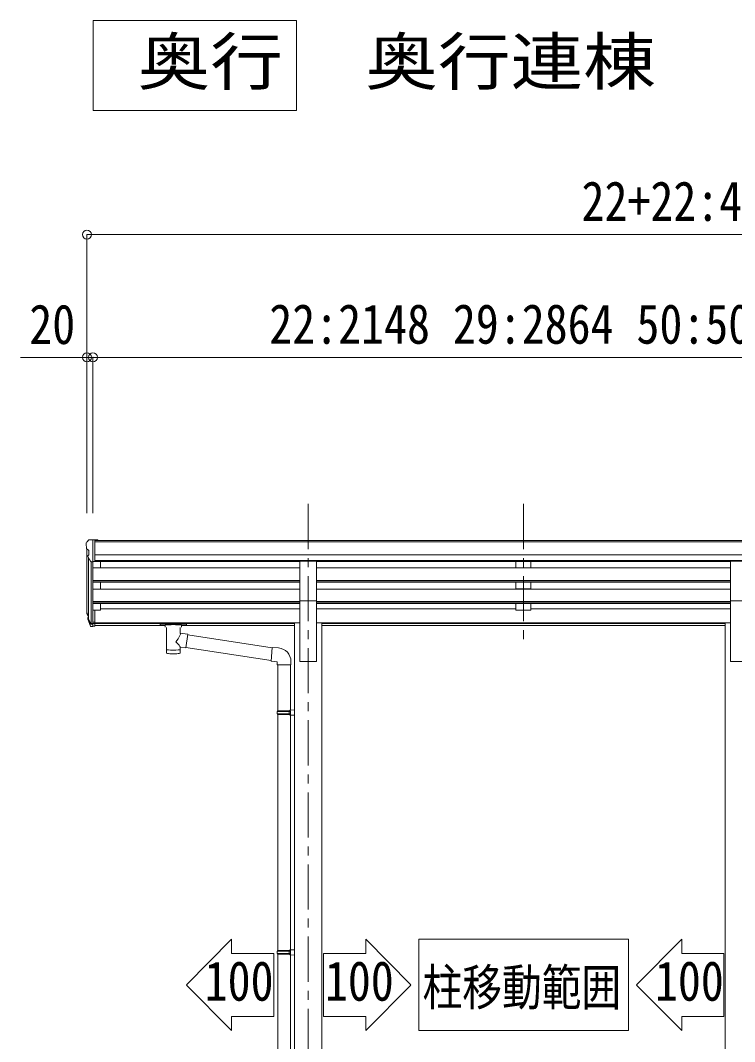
# Model space of a CAD drawing. Units: millimetres at full size, sheet at 1:30; details may follow other scales. Extents: x -20916 to 28483, y -5820 to 5820.
# Drawn here: x -20315 to -17940, y -1320 to 2079 of the extents above; entities that cross this region are included whole.
import ezdxf
from ezdxf.enums import TextEntityAlignment as Align

# ---------------------------------------------------------------- set-up
doc = ezdxf.new("R2010")
doc.units = ezdxf.units.MM
doc.header["$LTSCALE"] = 30
doc.header["$PDMODE"] = 32
doc.header["$PDSIZE"] = 30
doc.linetypes.add('CHAIN1', pattern=[8, 5, -1, 1, -1])
for name, color, linetype, lineweight in [('0-1_本体', 5, 'CHAIN1', 9), ('0-3_ELV2', 4, 'Continuous', 9), ('0-6_OTH_LINE', 6, 'Continuous', 9), ('0-9_OUTLINE', 7, 'Continuous', 9)]:
    doc.layers.add(name, color=color, linetype=linetype, lineweight=lineweight)
doc.styles.add('ＭＳ ゴシック', font='')
doc.styles.get('ＭＳ ゴシック').set_extended_font_data('MS Gothic')

msp = doc.modelspace()

# ---------------------------------------------------------------- linework, layer by layer
at = {"layer": '0-1_本体'}
for p, q in [((-19358.44, 469.34), (-19358.44, -2705.06)), ((-18642.44, 469.34), (-18642.44, -8.18))]:
    msp.add_line(p, q, dxfattribs=at)
at = {"layer": '0-3_ELV2'}
for p, q in [((-20096.44, 340.56), (-20096.44, 339.94)), ((-20089.53, 349.37), (-20093.6, 343.56)), ((-20086.44, 349.94), (-20088.77, 349.79)), ((-20086.44, 349.94), (-20067.94, 349.94)), ((-20074.44, 349.94), (-20074.44, 116.21)), ((-20067.94, 349.94), (-20057.94, 349.85)), ((-20067.94, 277.95), (-20067.94, 349.94)), ((-20067.94, 348.33), (-17226.94, 348.33)), ((-20067.94, 343.11), (-17226.94, 343.11)), ((-20057.94, 348.33), (-20057.94, 349.85)), ((-20094.44, 319.36), (-20094.44, 116.58)), ((-20093.91, 318.75), (-20088.59, 315.68)), ((-20088.44, 315.42), (-20088.44, 299.15)), ((-20082.07, 278.76), (-20091.07, 294.36)), ((-20089.47, 291.59), (-20089.47, 89.87)), ((-20080.44, 277.43), (-20080.45, 71.43)), ((-20074.44, 276.95), (-20079.65, 277.27)), ((-20067.94, 277.95), (-20074.44, 277.95)), ((-20067.94, 299.58), (-17216.94, 299.58)), ((-20067.94, 281.73), (-17216.94, 281.73)), ((-20067.94, 278.48), (-19385.94, 278.48)), ((-20049.44, 278.48), (-20049.44, 256.42)), ((-19385.94, 147.51), (-19385.94, 279.31)), ((-19330.94, 279.31), (-19385.94, 279.31)), ((-19330.94, 147.51), (-19330.94, 279.31)), ((-19330.94, 278.48), (-17953.94, 278.48)), ((-18667.44, 278.38), (-18667.44, 256.52)), ((-18617.44, 278.38), (-18617.44, 256.52)), ((-17953.94, 147.51), (-17953.94, 279.31)), ((-17898.94, 279.31), (-17953.94, 279.31)), ((-20074.44, 256.42), (-19385.94, 256.42)), ((-19330.94, 256.42), (-17953.94, 256.42)), ((-18667.44, 256.52), (-18617.44, 256.52)), ((-20074.44, 214.54), (-19385.94, 214.54)), ((-20074.44, 213.05), (-19385.94, 213.05)), ((-20074.44, 208.73), (-19385.94, 208.73)), ((-20049.44, 208.73), (-20049.44, 186.32)), ((-19330.94, 214.54), (-17953.94, 214.54)), ((-19330.94, 213.05), (-17953.94, 213.05)), ((-19330.94, 208.73), (-17953.94, 208.73)), ((-18667.44, 186.42), (-18667.44, 208.73)), ((-18617.44, 208.73), (-18617.44, 186.42)), ((-20074.44, 186.32), (-19385.94, 186.32)), ((-19330.94, 186.32), (-17953.94, 186.32)), ((-18667.44, 186.42), (-18617.44, 186.42)), ((-20074.44, 144.44), (-19385.94, 144.44)), ((-20074.44, 142.94), (-19385.94, 142.94)), ((-20074.44, 138.63), (-19385.94, 138.63)), ((-20049.44, 138.63), (-20049.44, 115.58)), ((-19385.94, 147.51), (-19385.94, -55.06)), ((-19330.94, 147.51), (-19385.94, 147.51)), ((-19330.94, 147.51), (-19330.94, -55.06)), ((-19330.94, 144.44), (-17953.94, 144.44)), ((-19330.94, 142.94), (-17953.94, 142.94)), ((-19330.94, 138.63), (-17953.94, 138.63)), ((-18667.44, 138.63), (-18667.44, 115.58)), ((-18617.44, 138.63), (-18617.44, 115.58)), ((-17953.94, 147.51), (-17953.94, -55.06)), ((-17898.94, 147.51), (-17953.94, 147.51)), ((-20093.35, 102.02), (-20089.47, 94.07)), ((-20092.74, 103.4), (-20089.47, 96.34)), ((-20074.44, 116.21), (-20074.44, 61.44)), ((-20067.94, 116.21), (-20074.44, 116.21)), ((-20067.94, 116.21), (-20067.94, 62.18)), ((-20049.44, 115.58), (-20067.94, 115.58)), ((-20049.44, 120.52), (-19385.94, 120.52)), ((-19330.94, 120.52), (-18667.44, 120.52)), ((-18667.44, 115.58), (-18617.44, 115.58)), ((-18617.44, 120.52), (-17953.94, 120.52)), ((-20091.03, 90.75), (-20090.69, 86.34)), ((-20090.69, 86.34), (-20081.88, 62.79)), ((-20090.08, 86.91), (-20081.88, 70.73)), ((-20080.87, 71.86), (-20088.63, 87.26)), ((-20074.44, 71.18), (-20079.58, 71.18)), ((-20074.44, 69.37), (-20079.29, 69.37)), ((-20067.94, 76.08), (-20074.44, 76.08)), ((-20067.94, 71.2), (-20074.44, 71.2)), ((-20067.94, 73.51), (-19403.64, 73.51)), ((-20067.94, 72.11), (-19403.64, 72.11)), ((-19403.64, 73.94), (-19385.94, 73.94)), ((-19403.64, 73.94), (-19403.64, -1830.06)), ((-19313.24, 73.94), (-19330.94, 73.94)), ((-19313.24, 73.94), (-19313.24, -1830.06)), ((-19313.24, 73.51), (-17971.64, 73.51)), ((-19313.24, 72.11), (-17971.64, 72.11)), ((-17971.64, 73.94), (-17953.94, 73.94)), ((-17971.64, 73.94), (-17971.64, -1830.06)), ((-20074.44, 61.44), (-20079.29, 61.44)), ((-20067.94, 62.18), (-20074.44, 62.18)), ((-20067.94, 64.42), (-19833.94, 64.42)), ((-19779.94, 64.42), (-19403.64, 64.42)), ((-19313.24, 64.42), (-17971.64, 64.42)), ((-19330.94, -55.06), (-19385.94, -55.06)), ((-17898.94, -55.06), (-17953.94, -55.06))]:
    msp.add_line(p, q, dxfattribs=at)
for centre, radius, start, end in [((-20093.44, 340.56), 3, 93, 180), ((-19894.44, 339.94), 202, 180, 184.94904), ((-20088.71, 348.79), 1, 93.5, 145), ((-20089.54, 323.12), 6.18, 185.7035, 224.99897), ((-20088.74, 315.42), 0.3, 0, 60), ((-20088.47, 295.86), 3, 94.7167, 210), ((-20088.74, 299.15), 0.3, 274.7167, 0), ((-20079.47, 280.26), 3, 210, 266.5), ((-20065.26, 111.14), 29.53, 186.50806, 197.98144), ((-20063.85, 112.9), 30.41, 187.1552, 198.19734)]:
    msp.add_arc(centre, radius, start, end, dxfattribs=at)
for centre, major_axis, ratio, start_param, end_param in [((-20005.79, 110.71), (-89.06, 1.43), 0.57596, 6.1962358, 6.3678173), ((-20006.58, 117.38), (87.93, 4.42), 0.541684, 3.0659337, 3.2228513), ((-20089.73, 90.75), (1.3, 0), 0.90356, 1.3700892, 3.347195), ((-20003.81, 106.94), (-89.07, 0), 0.90356, 0.2056023, 0.2515348), ((-20004.52, 110.8), (-88.05, 0), 0.90356, 0.2662965, 0.3003836), ((-20079.29, 72.08), (-3, 0), 0.90356, 0.5235988, 1.5707963), ((-20079.58, 72.54), (-1.5, 0), 0.90356, 0.5235988, 1.5707963), ((-20079.29, 64.15), (3, 0), 0.90356, 3.6651914, 4.712389)]:
    msp.add_ellipse(centre, major_axis=major_axis, ratio=ratio, start_param=start_param, end_param=end_param, dxfattribs=at)
at = {"layer": '0-6_OTH_LINE'}
for p, q in [((-20094.44, 1366.09), (-14326.44, 1366.09)), ((-20094.44, 1366.09), (-20094.44, 438.76)), ((-20094.44, 957.26), (-20315.4, 957.26)), ((-20094.44, 957.26), (-20094.44, 438.76)), ((-20074.44, 957.26), (-20094.44, 957.26)), ((-20074.44, 957.26), (-20074.44, 438.76)), ((-17210.44, 957.26), (-20074.44, 957.26))]:
    msp.add_line(p, q, dxfattribs=at)
at = {"layer": '0-6_OTH_LINE', "color": 7}
for p, q in [((-19613.22, -979.54), (-19763.51, -1131.05)), ((-19613.22, -979.54), (-19613.22, -1026.58)), ((-19167.04, -979.54), (-19167.04, -1026.58)), ((-19167.04, -979.54), (-19016.76, -1131.05)), ((-18990.19, -1283.34), (-18990.19, -979.54)), ((-18990.19, -979.54), (-18292.64, -979.54)), ((-18115.69, -979.54), (-18265.98, -1131.05)), ((-18115.69, -979.54), (-18115.69, -1026.58)), ((-19613.22, -1283.34), (-19763.51, -1131.82)), ((-19167.04, -1283.34), (-19016.76, -1131.82)), ((-18115.69, -1283.34), (-18265.98, -1131.82)), ((-19613.22, -1236.3), (-19472.94, -1236.3)), ((-19613.22, -1236.3), (-19613.22, -1283.34)), ((-19167.04, -1236.3), (-19307.32, -1236.3)), ((-19167.04, -1236.3), (-19167.04, -1283.34)), ((-18115.69, -1236.3), (-17975.41, -1236.3)), ((-18115.69, -1236.3), (-18115.69, -1283.34))]:
    msp.add_line(p, q, dxfattribs=at)
at = {"layer": '0-6_OTH_LINE', "color": 3}
msp.add_lwpolyline([(-20074.01, 2078.89), (-19397.6, 2078.89), (-19397.6, 1779.39), (-20074.01, 1779.39)], close=True, dxfattribs=at)
at = {"layer": '0-6_OTH_LINE', "color": 7}
for points in [[(-18292.64, -979.54), (-18292.64, -1283.34), (-18990.19, -1283.34)], [(-19613.22, -1026.58), (-19472.94, -1026.58), (-19472.94, -1236.3)], [(-19167.04, -1026.58), (-19307.32, -1026.58), (-19307.32, -1236.3)], [(-18115.69, -1026.58), (-17975.41, -1026.58), (-17975.41, -1236.3)]]:
    msp.add_lwpolyline(points, dxfattribs=at)
at = {"layer": '0-6_OTH_LINE'}
for p in [(-20094.44, 1366.09), (-20094.44, 957.26), (-20074.44, 957.26)]:
    msp.add_point(p, dxfattribs=at)
at = {"layer": '0-9_OUTLINE'}
for p, q in [((-19850.44, 71.33), (-19850.44, 65.58)), ((-19848.44, 72), (-19765.44, 72)), ((-19848.44, 69.82), (-19765.44, 69.82)), ((-19763.44, 71.33), (-19763.44, 65.58)), ((-19848.44, 64.91), (-19833.94, 64.91)), ((-19833.94, 59.27), (-19833.94, 65.82)), ((-19829.84, 58.35), (-19829.86, -27.09)), ((-19758.82, 35.7), (-19784.05, 39.61)), ((-19784.04, 39.6), (-19784.04, 58.35)), ((-19779.94, 59.27), (-19779.94, 65.82)), ((-19779.94, 64.91), (-19765.44, 64.91)), ((-19758.82, 35.7), (-19765.84, -9.56)), ((-19477.83, -9.96), (-19759.14, 33.68)), ((-19784.02, -27.09), (-19784.05, -6.42)), ((-19784.05, -6.74), (-19765.84, -9.56)), ((-19481.5, -51.89), (-19765.57, -7.82)), ((-19456.83, -9.92), (-19477.67, -8.09)), ((-19461.75, -65.66), (-19415.75, -65.66)), ((-19459.64, -65.66), (-19459.64, -219.13)), ((-19417.64, -65.66), (-19417.64, -216.57)), ((-19415.75, -65.66), (-19415.75, -54.75)), ((-19461.64, -221.13), (-19460.64, -219.13)), ((-19461.64, -221.13), (-19417.64, -221.13)), ((-19461.64, -221.13), (-19461.64, -229.13)), ((-19461.64, -229.13), (-19417.64, -229.13)), ((-19461.64, -229.13), (-19460.64, -231.13)), ((-19460.64, -219.13), (-19417.64, -219.13)), ((-19460.64, -231.13), (-19417.64, -231.13)), ((-19459.64, -231.13), (-19459.64, -1017.32)), ((-19422.12, -221.13), (-19422.55, -219.13)), ((-19419.64, -216.63), (-19403.64, -216.16)), ((-19419.64, -218.63), (-19419.64, -216.63)), ((-19419.64, -218.63), (-19417.64, -218.63)), ((-19419.64, -233.63), (-19419.64, -231.63)), ((-19419.64, -233.63), (-19403.64, -234.1)), ((-19417.64, -233.69), (-19417.64, -1014.76)), ((-19403.64, -216.16), (-19403.64, -234.1)), ((-19461.64, -1019.32), (-19460.64, -1017.32)), ((-19461.64, -1019.32), (-19417.64, -1019.32)), ((-19461.64, -1019.32), (-19461.64, -1027.32)), ((-19460.64, -1017.32), (-19417.64, -1017.32)), ((-19422.12, -1019.32), (-19422.55, -1017.32)), ((-19419.64, -1014.82), (-19403.64, -1014.35)), ((-19419.64, -1016.82), (-19419.64, -1014.82)), ((-19419.64, -1016.82), (-19417.64, -1016.82)), ((-19403.64, -1014.35), (-19403.64, -1032.29)), ((-19461.64, -1027.32), (-19417.64, -1027.32)), ((-19461.64, -1027.32), (-19460.64, -1029.32)), ((-19460.64, -1029.32), (-19417.64, -1029.32)), ((-19459.64, -1029.32), (-19459.64, -1815.51)), ((-19419.64, -1031.82), (-19419.64, -1029.82)), ((-19419.64, -1031.82), (-19403.64, -1032.29)), ((-19417.64, -1031.88), (-19417.64, -1812.95))]:
    msp.add_line(p, q, dxfattribs=at)
for points in [[(-19850.44, 71.33), (-19850.4, 71.53), (-19850.32, 71.67), (-19850.22, 71.76), (-19850.12, 71.82), (-19850, 71.87), (-19849.71, 71.93), (-19849.22, 71.98), (-19848.68, 72), (-19848.44, 72)], [(-19765.44, 72), (-19765.09, 71.99), (-19764.56, 71.97), (-19764.11, 71.92), (-19763.81, 71.84), (-19763.64, 71.74), (-19763.52, 71.6), (-19763.45, 71.42), (-19763.44, 71.33)], [(-19850.44, 65.58), (-19850.4, 65.38), (-19850.32, 65.24), (-19850.22, 65.15), (-19850.12, 65.09), (-19850, 65.04), (-19849.71, 64.98), (-19849.22, 64.94), (-19848.68, 64.92), (-19848.44, 64.91)], [(-19765.44, 64.91), (-19765.09, 64.92), (-19764.56, 64.94), (-19764.11, 64.99), (-19763.81, 65.07), (-19763.64, 65.17), (-19763.52, 65.31), (-19763.45, 65.49), (-19763.44, 65.58)], [(-19477.67, -8.09), (-19481.68, -53.92), (-19461.75, -55.66), (-19461.75, -65.66)], [(-19422.12, -221.13), (-19422.12, -229.13), (-19422.55, -231.13)], [(-19419.64, -231.63), (-19417.64, -231.63), (-19417.64, -218.63)], [(-19422.12, -1019.32), (-19422.12, -1027.32), (-19422.55, -1029.32)], [(-19419.64, -1029.82), (-19417.64, -1029.82), (-19417.64, -1016.82)]]:
    msp.add_lwpolyline(points, dxfattribs=at)
msp.add_arc((-19460.75, -54.75), 45, 0, 85, dxfattribs=at)
for centre, major_axis, ratio, start_param, end_param in [((-19848.44, 69.6), (2, 0), 0.109601, 1.5707963, 3.1415927), ((-19765.44, 69.6), (2, 0), 0.109601, 0, 1.5707963), ((-19806.94, 65.82), (27, 0), 0.070066, 6.2831853, 9.424778), ((-19806.95, 13.07), (-22.81, -26.62), 0.234429, 1.6855472, 3.1268519), ((-19795.94, 61.83), (16, 0), 0.361356, 6.2636979, 6.2831853), ((-19804.39, 15.71), (20.32, -22.25), 0.045535, 0.0389954, 1.3075346), ((-19806.94, -27.09), (22.92, 0), 0.101955, 3.1415499, 6.2833984), ((-19806.94, -14.65), (22.91, 0), 0.122865, 3.1415927, 6.2831853)]:
    msp.add_ellipse(centre, major_axis=major_axis, ratio=ratio, start_param=start_param, end_param=end_param, dxfattribs=at)

# ---------------------------------------------------------------- texts
at = {"layer": '0-3_ELV2', "color": 7, "style": 'ＭＳ ゴシック', "width": 0.85}
msp.add_text('22:2148 29:2864 50:5012', height=132, dxfattribs=at).set_placement((-19487.73, 963.26), align=Align.BOTTOM_LEFT)
at = {"layer": '0-6_OTH_LINE', "color": 2, "style": 'ＭＳ ゴシック', "width": 1.15}
for s, p in [('奥行', (-19925.52, 1818.51)), ('奥行連棟', (-19168.32, 1818.51))]:
    msp.add_text(s, height=154, dxfattribs=at).set_placement(p, align=Align.BOTTOM_LEFT)
at = {"layer": '0-6_OTH_LINE', "color": 7, "style": 'ＭＳ ゴシック'}
for s, height, width, p in [('22+22:4336 29+29:5768 50+50:10064', 132, 0.85, (-18449.11, 1372.09)), ('20', 132, 0.85, (-20285.92, 962.24)), ('100', 132, 0.85, (-19702.52, -1223.58)), ('100', 132, 0.85, (-19302.74, -1223.58)), ('100', 132, 0.85, (-18204.99, -1223.58)), ('柱移動範囲', 121, 0.8, (-18977.78, -1236.11))]:
    msp.add_text(s, height=height, dxfattribs=dict(at, width=width)).set_placement(p, align=Align.BOTTOM_LEFT)

doc.saveas('drawing.dxf')
